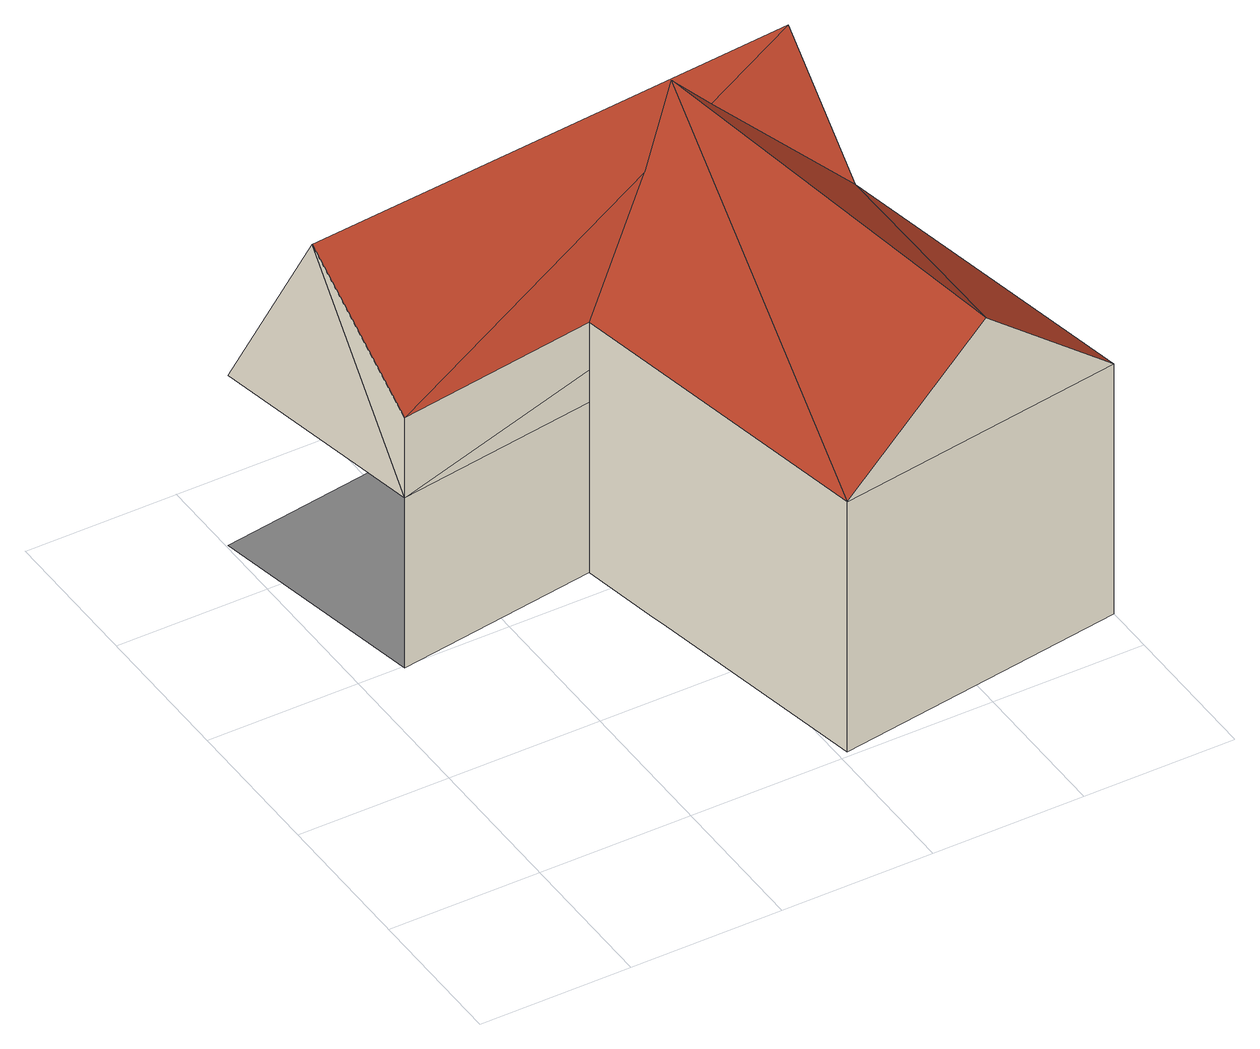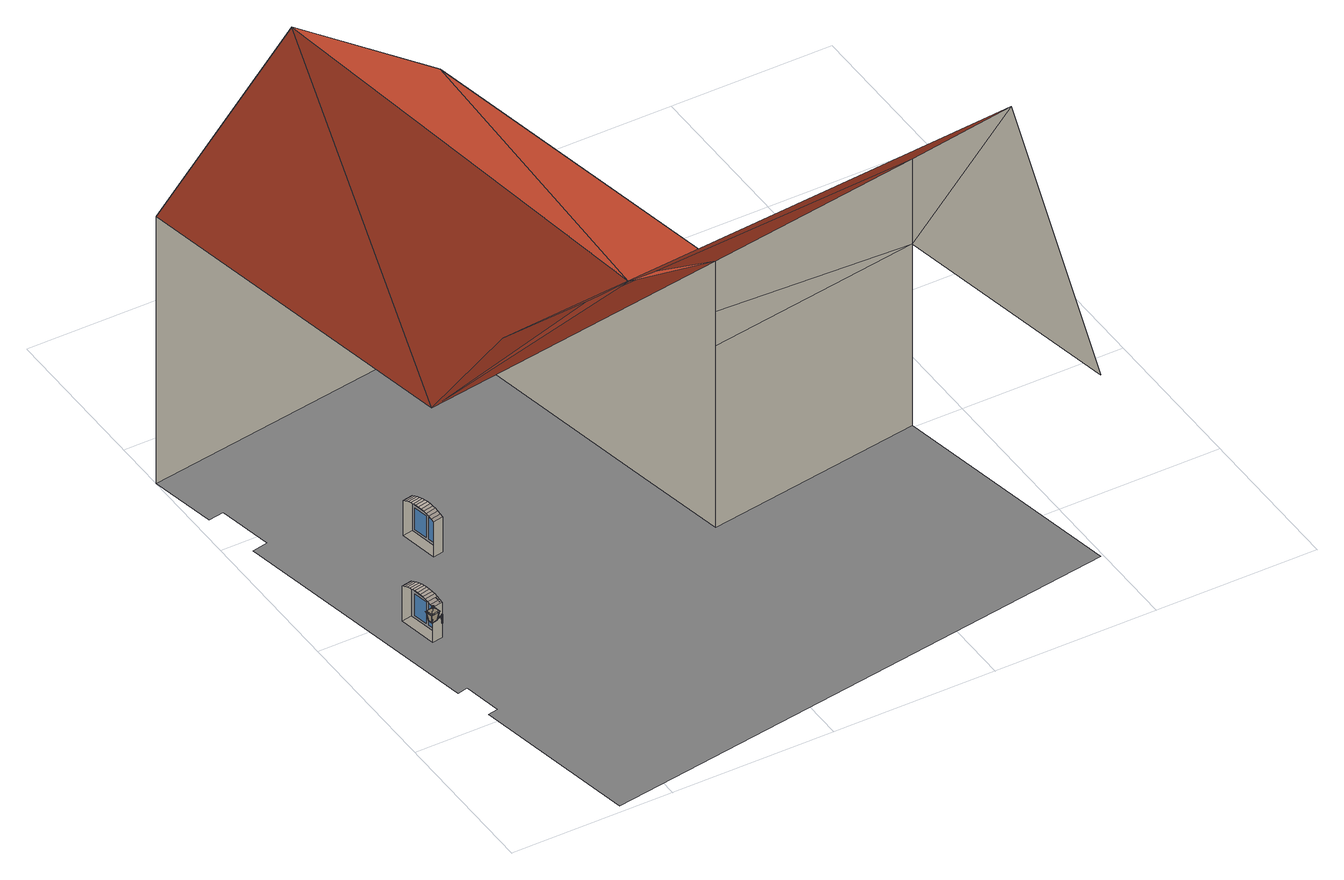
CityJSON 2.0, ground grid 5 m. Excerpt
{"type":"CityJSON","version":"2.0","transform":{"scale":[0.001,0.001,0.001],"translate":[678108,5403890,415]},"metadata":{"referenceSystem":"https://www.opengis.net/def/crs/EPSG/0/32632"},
"CityObjects":{
"building1":{"type":"Building","attributes":{"measuredHeight":13.19},"children":["building1-1"],"geometry":[{"type":"MultiSurface","lod":"3","boundaries":[[[0,1,2]],[[0,3,1]],[[4,5,6,1,7]],[[2,1,8,9]],[[10,0,2]],[[1,6,8]],[[9,8,6,5,11,12,13,14,15]],[[16,9,15]],[[15,17,16]],[[15,18,17]],[[19,20,21,22,23,24,25,26,27,28,14,13,12,11,5,4,29]],[[10,2,9,30]],[[15,14,28,18]],[[30,16,17]],[[17,18,30]],[[31,32,33,34]],[[35,36,37,38]],[[39,40,41,42,43,44,45,46,47]],[[48,49,50,51,52,53,54,55,56]],[[57,58,59,60,61,62,63,64,65]],[[66,67,68,69,70,71,72,73,74]],[[75,76,77,78]],[[79,80,81,82]],[[83,84,85,86]],[[87,88,89,90]],[[86,85,91,92]],[[90,89,93,94]],[[92,91,95,96]],[[94,93,97,98]],[[96,95,99,100]],[[98,97,101,102]],[[100,99,103,104]],[[102,101,105,106]],[[104,103,107,108]],[[109,110,84,83]],[[106,105,111,112]],[[113,114,88,87]],[[108,107,115,116]],[[112,111,117,118]],[[116,115,119,120]],[[118,117,121,122]],[[120,119,123,124]],[[122,121,125,126]],[[124,123,127,128]],[[126,125,129,130]],[[128,127,131,132]],[[130,129,133,134]],[[132,131,135,136]],[[134,133,137,138]],[[136,135,139,140]],[[138,137,141,142]],[[140,139,110,109]],[[142,141,114,113]]],"semantics":{"surfaces":[{"type":"WallSurface"},{"type":"RoofSurface","klumMaterialClass":"Ceramic","klumMaterialIndex":"D201","materialUncertainty":0.3},{"type":"GroundSurface"},{"type":"Window"},{"type":"OuterCeilingSurface"},{"type":"OuterFloorSurface"}],"values":[0,0,0,0,1,0,0,1,1,0,2,1,0,1,1,3,3,3,3,3,3,3,3,0,0,4,4,4,4,4,4,4,4,4,5,4,5,4,4,4,4,4,4,4,4,4,4,4,4,4,4,0,0]}}]},
"building1-1":{"type":"BuildingInstallation","attributes":{"@cityeditor:layer":"Unclassified.LoD3","paneMaterialClass":"Glass"},"parents":["building1"],"geometry":[{"type":"MultiSurface","lod":"3","boundaries":[[[143,144,145]],[[146,147,148,149]],[[150,151,152,153]],[[154,155,156,157]],[[158,159,160,161]],[[162,163,164]],[[165,166,167,168]],[[169,170,171,172]],[[173,174,175,176]],[[164,163,155]],[[177,178,179,180]],[[181,182,170,169]],[[178,183,179]],[[184,185,186,187]],[[188,189,190]],[[191,192,193,194]],[[195,196,197,198]],[[199,200,201,202]],[[203,188,204]],[[160,205,206,207]],[[208,209,210,211]],[[212,213,214,215]],[[216,217,218,219]],[[209,220,221,210]],[[222,223,224,225]],[[226,227,228,189]],[[229,230,231,232]],[[233,208,211,234]],[[231,235,236,237]],[[238,239,240,241]],[[242,243,244,245]],[[246,247,248,249]],[[250,251,252,247]],[[253,254,255,256]],[[206,257,258,259]],[[260,256,261,262]],[[192,263,264,193]],[[261,250,247,246]],[[265,266,147,146]],[[193,264,267,213]],[[268,269,270,243]],[[151,238,241,152]],[[213,267,214]],[[152,241,208,233]],[[163,271,269,268]],[[143,272,144]],[[205,273,257,206]],[[274,238,151]],[[156,268,243,242]],[[228,275,189]],[[145,144,276]],[[237,236,277,278]],[[279,219,274,280]],[[281,282,283]],[[256,255,250,261]],[[284,285,286,287]],[[288,181,169,289]],[[290,233,291]],[[283,282,292,293]],[[294,295,220,209]],[[259,258,217,216]],[[225,224,296,297]],[[249,248,298,299]],[[223,300,301,224]],[[302,303,304,305]],[[299,298,306,285]],[[307,308,309,310]],[[311,237,278,312]],[[159,310,205,160]],[[291,233,234,313]],[[314,315,316,317]],[[318,297,307,319]],[[149,148,166,165]],[[320,321,322,323]],[[324,325,326,327]],[[328,329,330,239]],[[331,332,333,334]],[[335,336,337,338]],[[217,339,340,218]],[[341,342,343,344,345,346]],[[347,348,349,350]],[[351,352,353,354]],[[355,356,357,358,359,360]],[[361,362,363]],[[364,365,352,351]],[[366,347,350,367]],[[362,368,369,370]],[[252,371,372,373]],[[374,375,376,271]],[[377,378,379,380]],[[381,382,383,384]],[[385,386,387,388]],[[389,390,391,392]],[[393,394,215,395,396,397]],[[398,399,335,400]],[[401,402,403,404]],[[405,214,267,406,254,253]],[[407,408,409,410]],[[411,292,412,413,414,415]],[[416,417,418,419]],[[263,420,421,264]],[[298,422,423,306]],[[413,412,424,425,426,414]],[[224,301,407,296]],[[395,215,214,405,253,396]],[[271,376,427,269]],[[269,427,428,270]],[[378,429,430,379]],[[431,389,392,432]],[[433,434,435,436]],[[339,437,438,340]],[[439,440,441,227]],[[301,442,408,407]],[[443,444,445,348]],[[243,270,446,244]],[[447,448,449,450]],[[384,383,451,452]],[[421,453,264]],[[185,454,186]],[[440,455,441]],[[399,456,336,335]],[[408,457,458,409]],[[272,459,440]],[[460,461,375,374]],[[462,394,393,397,463,464]],[[465,466,356,355,360,467]],[[468,369,469,470]],[[296,407,410,308]],[[425,424,466,465,467,426]],[[227,441,228]],[[434,471,472,435]],[[254,473,474,255]],[[273,475,476,257]],[[221,477,478,420]],[[479,480,481,437]],[[328,239,238]],[[473,346,482,474]],[[218,340,328,238]],[[248,373,422,298]],[[306,423,434,433]],[[410,409,483,484]],[[485,486,487,488]],[[258,489,339,217]],[[322,490,491,492]],[[493,494,424,412]],[[236,450,495,277]],[[484,483,496,475]],[[244,446,300,223]],[[162,374,271,163]],[[308,410,484,309]],[[436,435,447,235]],[[496,497,498,499]],[[171,488,500,501]],[[270,428,502,446]],[[170,485,488,171]],[[503,504,505,506]],[[499,498,480,479]],[[507,508,509,315]],[[510,511,512,513]],[[475,496,499,476]],[[220,514,477,221]],[[515,516,517,518]],[[241,294,209,208]],[[235,447,450,236]],[[295,519,514,220]],[[435,472,448,447]],[[446,502,520,300]],[[329,521,330]],[[414,426,522,523]],[[474,482,524,251]],[[423,525,471,434]],[[489,479,437,339]],[[272,440,439]],[[228,441,460,275]],[[330,521,526,527]],[[373,372,528,422]],[[527,526,519,295]],[[529,530,531,532]],[[533,534,535,536]],[[523,522,537,321]],[[409,458,538,483]],[[421,539,453]],[[492,491,540,541]],[[442,542,457,408]],[[300,520,442,301]],[[530,543,544,531]],[[545,546,547,548]],[[549,550,466,494]],[[264,453,551,267]],[[541,540,552,553]],[[513,512,549,554]],[[517,555,546,545]],[[556,557,558,182]],[[315,509,559,316]],[[560,561,304]],[[483,538,497,496]],[[196,562,197]],[[540,563,564,552]],[[491,565,563,540]],[[554,549,494,493]],[[532,531,508,507]],[[566,567,568,569]],[[438,570,521,329]],[[571,572,516,515]],[[573,545,548,574]],[[422,528,525,423]],[[453,539,342,551]],[[197,562,454,185]],[[305,304,511,510]],[[575,576,577,578]],[[579,580,581,582]],[[583,584,585,586]],[[441,461,460]],[[450,449,587,495]],[[516,588,555,517]],[[321,537,490,322]],[[588,589,590,555]],[[553,552,530,529]],[[426,467,591,522]],[[592,593,196]],[[455,461,441]],[[490,594,565,491]],[[595,596,597]],[[454,598,186]],[[564,569,599,543]],[[600,601,602,603]],[[183,536,604,605]],[[606,607,608]],[[547,609,610,611]],[[467,360,612,591]],[[558,578,486,485]],[[613,611,575,557]],[[614,615,616]],[[494,466,424]],[[617,618,619]],[[582,581,620,572]],[[621,613,557,556]],[[303,622,560,304]],[[501,500,533,623]],[[251,524,371,252]],[[552,564,543,530]],[[608,607,624,625]],[[572,620,588,516]],[[488,487,626,500]],[[536,600,603,604]],[[569,568,627,599]],[[535,600,536]],[[628,629,580,579]],[[560,630,561]],[[626,631,632,534]],[[550,608,625,466]],[[633,634,635,636]],[[304,561,637,511]],[[512,638,550,549]],[[578,577,639,486]],[[574,548,613,621]],[[522,591,640,537]],[[597,641,614,616]],[[599,627,584,583]],[[596,641,597]],[[500,626,534,533]],[[454,628,579,598]],[[642,643,567,566]],[[562,644,628,454]],[[645,646,647,648]],[[557,575,578,558]],[[543,599,583,544]],[[622,602,630,560]],[[649,650,634,633]],[[651,652,653]],[[639,654,655,656]],[[555,590,657,546]],[[658,659,660,661]],[[486,639,656,487]],[[182,558,485,170]],[[619,618,592,196]],[[605,604,303,302]],[[598,579,582,662]],[[518,517,545,573]],[[663,664,665,666]],[[667,668,669,670]],[[360,359,671,612]],[[487,656,631,626]],[[655,672,650,649]],[[591,612,663,640]],[[644,616,629,628]],[[662,582,572,571]],[[196,593,644,562]],[[604,603,622,303]],[[508,673,667,509]],[[618,597,616,592]],[[657,674,675,609]],[[420,478,539,421]],[[676,677,678,679]],[[511,637,638,512]],[[603,602,622]],[[537,640,594,490]],[[561,630,680,637]],[[681,682,677,676]],[[548,547,611,613]],[[531,544,673,508]],[[611,610,576,575]],[[661,660,646,645]],[[568,683,684,627]],[[437,481,570,438]],[[534,632,601,535]],[[685,686,687,688]],[[689,690,607,606]],[[691,692,693,694]],[[457,695,696,458]],[[697,698,699]],[[700,701,702,703]],[[477,704,705,478]],[[706,707,708]],[[480,709,710,481]],[[711,712,713,714]],[[692,715,716,693]],[[717,284,287,718]],[[719,720,721,722]],[[458,696,723,538]],[[724,725,177,726]],[[716,727,728,729]],[[730,731,706,708]],[[732,733,734,735]],[[736,737,738,739]],[[740,741,725,724]],[[323,322,492,742]],[[743,744,745,704]],[[180,179,746,747]],[[175,225,297,318]],[[699,748,195,749]],[[750,751,752,753]],[[709,754,740,710]],[[738,755,181,288]],[[756,168,757,758]],[[757,759,760,737]],[[481,710,761,570]],[[710,740,724,761]],[[514,743,704,477]],[[722,721,762,763]],[[764,756,758,695]],[[345,765,766,767]],[[693,716,729,768]],[[767,766,769,770]],[[771,732,521]],[[708,772,773]],[[753,752,774,775]],[[519,735,743,514]],[[733,180,747,734]],[[761,724,726,771]],[[763,762,776,777]],[[773,772,720,719]],[[538,723,711,497]],[[694,693,768,778]],[[779,750,753,780]],[[781,775,782,783]],[[784,730,708,773]],[[735,734,744,743]],[[785,265,146,786]],[[723,739,712,711]],[[780,753,775,781]],[[747,787,734]],[[714,713,754,709]],[[776,788,756,764]],[[758,757,737,736]],[[698,748,699]],[[705,789,790,791]],[[497,711,714,498]],[[695,758,736,696]],[[770,769,750,779]],[[726,177,180,733]],[[772,792,785,720]],[[542,764,695,457]],[[704,745,789,705]],[[721,786,793,762]],[[786,146,149,793]],[[713,289,794,754]],[[788,165,168,756]],[[790,795,791]],[[796,797,343]],[[526,735,519]],[[696,736,739,723]],[[166,518,573,167]],[[771,726,733,732]],[[778,768,701,700]],[[459,798,697]],[[799,415,800,801]],[[293,802,797]],[[720,785,786,721]],[[777,776,764,542]],[[570,761,771,521]],[[793,149,165,788]],[[803,699,804,455]],[[754,794,741,740]],[[782,805,715,692]],[[801,800,320,806]],[[769,806,751,750]],[[766,801,806,769]],[[752,742,807,774]],[[795,283,293,797]],[[493,412,292]],[[697,699,803]],[[498,714,709,480]],[[745,808,809,789]],[[798,698,697]],[[455,804,730,784]],[[768,729,810,701]],[[744,811,808,745]],[[762,793,788,776]],[[789,809,283,790]],[[810,314,317,812]],[[790,283,795]],[[783,782,692,691]],[[521,732,735,526]],[[749,198,731]],[[715,813,727,716]],[[751,323,742,752]],[[168,167,759,757]],[[814,216,219,279]],[[708,707,792,772]],[[293,292,802]],[[805,815,813,715]],[[725,816,178,177]],[[811,817,818,808]],[[203,226,189,188]],[[806,320,323,751]],[[737,760,755,738]],[[774,807,815,805]],[[819,501,623,816]],[[734,787,811,744]],[[731,198,184,706]],[[749,731,730]],[[791,795,797,796]],[[195,198,749]],[[794,172,819,741]],[[815,553,529,813]],[[701,810,812,702]],[[809,820,281,283]],[[760,621,556,755]],[[707,187,792]],[[821,822,823,824,825]],[[826,825,827,828],[829,830,831,832]],[[826,828,833,834]],[[455,784,461]],[[448,778,700,449]],[[525,783,691,471]],[[524,770,779,371]],[[459,697,803,440]],[[375,773,376]],[[440,803,455]],[[835,836,837,838]],[[371,779,780,372]],[[449,700,703,587]],[[528,781,783,525]],[[372,780,781,528]],[[830,839,840,831]],[[841,842,390,389]],[[843,844,845,846]],[[847,848,844,843]],[[849,850,851,852]],[[539,791,796,342]],[[471,691,694,472]],[[853,854,855,856]],[[482,767,770,524]],[[857,858,859,860]],[[461,784,773,375]],[[861,862,863,864]],[[851,850,863,862]],[[865,866,867,868]],[[478,705,791,539]],[[869,404,378,377]],[[832,870,871,829]],[[870,840,839,871]],[[872,873,874,875]],[[844,848,876,845]],[[864,863,850,849]],[[877,324,327,878]],[[879,876,848,847]],[[846,845,876,879]],[[880,881,882,883]],[[346,345,767,482]],[[472,694,778,448]],[[883,882,873,872]],[[884,885,886,887]],[[852,851,862,861]],[[400,335,338,888]],[[887,886,386,385]],[[889,890,891,866]],[[873,882,881,874]],[[892,470,381,893]],[[894,895,896,890]],[[416,419,897]],[[898,894,890,889]],[[829,871,839,830]],[[899,334,900,901]],[[796,343,342]],[[350,349,331,902]],[[859,452,903]],[[904,364,905,906]],[[831,840,870,832]],[[875,874,881,880]],[[858,384,452,859]],[[907,354,324,877]],[[903,452,416,897]],[[908,909,910,911]],[[912,913,914,915]],[[916,917,918,919]],[[920,802,292,411,415,799]],[[921,922,909]],[[923,367,913,912]],[[924,925,362,361]],[[363,362,370,922]],[[926,398,400,927]],[[901,900,928,929]],[[930,931,462,464,463,932]],[[370,468,922]],[[933,904,934]],[[935,443,348,347]],[[936,418,937,938,939,456]],[[432,392,401,940]],[[941,506,925,924]],[[942,943,431,686]],[[888,338,841,943]],[[944,907,877,945]],[[506,505,946,925]],[[922,468,470,892]],[[900,947,948,928]],[[949,906,950,951]],[[878,327,895,894]],[[940,401,404,869]],[[952,953,897,954,398,926]],[[933,364,904]],[[867,935,347,366]],[[386,924,361,387]],[[344,343,797,955,765,345]],[[348,445,956,349]],[[859,903,860]],[[370,369,468]],[[957,958,921,908]],[[327,959,960,895]],[[890,896,961,891]],[[961,962,444,443]],[[367,350,902,913]],[[358,357,963,964,965,359]],[[349,956,332,331]],[[966,967,968,969]],[[938,937,931,930,932,939]],[[970,869,377,682]],[[452,451,417,416]],[[326,959,327]],[[353,971,354]],[[902,331,334,899]],[[972,365,364]],[[351,354,905]],[[354,971,325,324]],[[934,904,906,949]],[[925,946,368,362]],[[334,333,947,900]],[[364,351,905]],[[973,551,342,341,346,473]],[[380,379,967,966]],[[404,403,429,378]],[[470,469,382,381]],[[896,974,962,961]],[[905,354,907]],[[392,391,402,401]],[[955,797,802,920,799,765]],[[928,948,504,503]],[[891,961,443,935]],[[943,841,389,431]],[[406,267,551,973,473,254]],[[670,669,975,976,977,978,969,968,979,980,981,982,983,312,278,277,495,587,703,702,812,317,316,559]],[[895,960,974,896]],[[338,337,842,841]],[[602,984,985,630]],[[652,986,659,658]],[[690,987,988,607]],[[627,684,989,584]],[[601,636,984,602]],[[990,991,615]],[[625,624,357,356]],[[581,992,993,620]],[[594,666,642,565]],[[623,533,536,183]],[[625,356,466]],[[629,651,653,580]],[[994,970,682,681]],[[546,657,609,547]],[[995,996,997,998]],[[509,667,670,559]],[[632,633,636,601]],[[999,676,679,1000]],[[563,566,569,564]],[[1001,933,934,1002]],[[993,661,645,589]],[[595,597,617]],[[614,1003,990,615]],[[576,995,998,577]],[[635,1004,636]],[[640,663,666,594]],[[580,653,992,581]],[[620,993,589,588]],[[653,652,658,992]],[[593,616,644]],[[668,1005,975,669]],[[612,671,664,663]],[[586,585,1005,668]],[[544,583,586,673]],[[565,642,566,563]],[[637,680,689,638]],[[630,985,1006,680]],[[985,1007,1008,1006]],[[675,1009,1010,1011]],[[1012,652,651]],[[643,1013,1014,567]],[[609,675,1011,610]],[[631,649,633,632]],[[641,1003,614]],[[684,994,681,989]],[[616,615,651,629]],[[666,665,643,642]],[[590,648,674,657]],[[984,1015,1007,985]],[[1016,889,866,865]],[[641,1002,1017,1003]],[[589,645,648,590]],[[1018,919,884,672]],[[610,1011,995,576]],[[388,387,958,957]],[[659,1019,1016,660]],[[686,431,432,687]],[[688,687,1020,1021]],[[585,999,1000,1005]],[[1017,949,951,1022]],[[1011,1010,996,995]],[[1023,1024,988]],[[584,989,999,585]],[[914,899,901,917]],[[1025,1026,857,1027]],[[636,1004,1028,984]],[[680,1006,690,689]],[[1006,1008,987,690]],[[989,681,676,999]],[[648,647,1029,674]],[[617,597,618]],[[965,1030,1031,1032]],[[1028,1015,984]],[[606,608,550]],[[660,1016,865,646]],[[998,997,1018,654]],[[535,601,600]],[[671,1032,1033,664]],[[624,963,357]],[[1000,679,977,976]],[[673,586,668,667]],[[638,689,606,550]],[[592,616,593]],[[359,965,1032,671]],[[1034,942,686,685]],[[1012,1035,1036,652]],[[992,658,661,993]],[[654,1018,672,655]],[[664,1033,1037,665]],[[615,991,1012,651]],[[656,655,649,631]],[[650,887,385,634]],[[1007,911,1025,1008]],[[679,678,978,977]],[[987,1027,1023,988]],[[1035,1038,1036]],[[988,1024,1039,963]],[[1030,926,927,1031]],[[1037,1034,685,1013]],[[1031,927,1040,1041]],[[1042,419,418,936,456,399]],[[1043,1039,953,952,926,1030]],[[672,884,887,650]],[[665,1037,1013,643]],[[1036,986,652]],[[1036,1038,1044,986]],[[918,929,1045,885]],[[678,966,969,978]],[[577,998,654,639]],[[1013,685,688,1014]],[[919,918,885,884]],[[929,928,503,1045]],[[1002,934,949,1017]],[[1005,1000,976,975]],[[1046,950,1038,1035]],[[596,1001,1002,641]],[[1032,1031,1041,1033]],[[945,1047,1038]],[[1010,912,915,996]],[[674,1029,1009,675]],[[687,432,940,1020]],[[1021,1020,970,994]],[[647,868,1048,1029]],[[1047,878,894,898]],[[927,400,888,1040]],[[986,1044,1019,659]],[[1045,503,506,941]],[[886,941,924,386]],[[1022,951,950,1046]],[[1015,908,911,1007]],[[1024,860,953,1039]],[[915,914,917,916]],[[683,1021,994,684]],[[860,903,897,953]],[[950,905,907,944]],[[607,988,963,624]],[[913,902,899,914]],[[990,1022,1046,991]],[[868,867,366,1048]],[[1029,1048,923,1009]],[[964,963,1039,1043,1030,965]],[[379,430,1049,967]],[[1028,908,1015]],[[1033,1041,1034,1037]],[[1014,688,1021,683]],[[1026,893,858,857]],[[646,865,868,647]],[[634,385,388,635]],[[635,388,957,1004]],[[1004,957,908,1028]],[[1041,1040,942,1034]],[[677,380,966,678]],[[1027,857,860,1023]],[[1009,923,912,1010]],[[996,915,916,997]],[[866,891,935,867]],[[885,1045,941,886]],[[933,972,364]],[[1044,1047,898,1019]],[[567,1014,683,568]],[[997,916,919,1018]],[[1008,1025,1027,987]],[[991,1046,1035,1012]],[[917,901,929,918]],[[1019,898,889,1016]],[[954,897,419,1042,399,398]],[[932,463,836,835]],[[1050,1051,1052,1053]],[[1053,1052,1054,1055]],[[1056,1057,1058,1059]],[[906,905,950]],[[1020,940,869,970]],[[967,1049,979,968]],[[1060,1061,1062,1063]],[[1064,1065,854,853]],[[1066,1067,1057,1056]],[[1068,1069,1070]],[[1071,1072,1073,1074]],[[502,763,777,520]],[[1075,1076,1067,1077]],[[1078,1079,1065,1064]],[[1063,1062,1080,1081]],[[909,922,892,910]],[[1079,158,161,1065]],[[387,361,363,958]],[[682,377,380,677]],[[1074,1073,1082]],[[1083,1084,982,981]],[[1085,1086,1079,1078]],[[893,381,384,858]],[[1065,161,1087,854]],[[427,719,722,428]],[[945,877,878,1047]],[[958,363,922,921]],[[1088,1089,1084,1083]],[[1023,860,1024]],[[1003,1017,1022,990]],[[921,909,908]],[[951,950,944,950]],[[1090,1091,1092,1093]],[[911,910,1026,1025]],[[910,892,893,1026]],[[1094,972,933]],[[1040,888,943,942]],[[1048,366,367,923]],[[1038,1047,1044]],[[950,944,945,1038]],[[1086,1095,158,1079]],[[1096,1097,1051,1050]],[[1055,1054,1072,1071]],[[428,722,763,502]],[[1098,1099,1091,1090]],[[1100,1069,1076,1075]],[[1093,1092,1101,1102]],[[855,1103,1099,1098]],[[1081,1080,1104,1105]],[[1106,1107,1108,1109]],[[402,1110,1111,403]],[[1112,1113,1114,1115]],[[1116,1117,1118,1119,822,821]],[[463,397,1120,836]],[[1099,814,279,1091]],[[1092,280,150,1101]],[[1121,1113,1112,1122]],[[821,825,826,834],[875,880,883,872]],[[1121,1122,1123,1124]],[[1091,279,280,1092]],[[1122,1119,1118,1123]],[[1125,276,204,1068]],[[1126,1127,1128,1089]],[[1122,1112,823,822,1119]],[[1129,1130,1095,1086]],[[827,1116,833,828],[861,864,849,852]],[[204,1131,1069]],[[1114,1124,1123,1115]],[[821,834,833,1116],[846,879,847,843]],[[837,1132,199,1133]],[[1089,1128,1134,1084]],[[698,798,459,272,143,1094,933,1001,596,595,617]],[[1068,204,1069]],[[1114,1113,1121,1124]],[[1062,1135,717,1080]],[[1136,1137,173,1138]],[[1101,150,153,1097]],[[1067,1139,1140,1057]],[[1054,313,1141,1072]],[[1097,153,1051]],[[430,1142,1143,1049]],[[1133,199,202,1061]],[[369,1144,1145,469]],[[352,1068,1070,353]],[[1052,291,313,1054]],[[1073,1146,394,462]],[[1057,1140,1147,1058]],[[1069,1131,1148,1076]],[[1061,202,1135,1062]],[[145,276,1125]],[[1087,207,1149,1103]],[[290,291,1052]],[[417,937,418]],[[1150,1139,1067]],[[1103,1149,814,1099]],[[1049,1143,980,979]],[[1151,176,1130,1129]],[[1138,173,176,1151]],[[1058,1147,1137,1136]],[[1152,1098,1090,1153]],[[403,1111,1154,429]],[[960,1056,1059,974]],[[1076,1148,1150,1067]],[[1144,1050,1053,1145]],[[946,1153,1155,368]],[[368,1156,1157,369]],[[1158,1055,1071,1159]],[[1160,835,838,1161]],[[842,1162,1163,390]],[[1072,1141,1146,1073]],[[333,1078,1064,947]],[[939,932,835,1160]],[[429,1154,1142,430]],[[1164,1082,931,937]],[[456,939,1160,336]],[[1142,1088,1083,1143]],[[959,1066,1056,960]],[[1080,717,718,1104]],[[948,853,856,504]],[[365,1125,1068,352]],[[1165,1063,1081,1110]],[[962,1166,1167,444]],[[326,1077,1066,959]],[[956,1168,1085,332]],[[1153,1090,1093,1155]],[[1157,1096,1050,1144]],[[332,1085,1078,333]],[[974,1059,1166,962]],[[336,1160,1161,337]],[[1104,718,1127,1126]],[[383,1159,1164,451]],[[1070,1069,1100]],[[1159,1071,1074,1164]],[[1156,1102,1096,1157]],[[856,855,1098,1152]],[[972,145,1125,365]],[[1145,1053,1055,1158]],[[505,1152,1153,946]],[[391,1165,1110,402]],[[444,1167,1169,445]],[[325,1075,1077,326]],[[1157,1144,369]],[[1154,1170,1088,1142]],[[390,1163,1165,391]],[[382,1158,1159,383]],[[1077,1067,1066]],[[1082,1073,462,931]],[[1162,1171,1060,1163]],[[1110,1081,1105,1111]],[[971,1100,1075,325]],[[1169,1151,1129,1168]],[[376,773,719,427]],[[838,837,1133,1171]],[[353,1070,1100,971]],[[1102,1101,1097,1096]],[[451,1164,937,417]],[[1168,1129,1086,1085]],[[854,1087,1103,855]],[[1170,1126,1089,1088]],[[1111,1105,1170,1154]],[[1171,1133,1061,1060]],[[1155,1093,1102,1156]],[[1094,143,145,972]],[[504,856,1152,505]],[[1167,1138,1151,1169]],[[520,777,542,442]],[[1163,1060,1063,1165]],[[1074,1082,1164]],[[1161,838,1171,1162]],[[1155,1156,368]],[[469,1145,1158,382]],[[445,1169,1168,956]],[[1143,1083,981,980]],[[1105,1104,1126,1170]],[[947,1064,853,948]],[[1166,1136,1138,1167]],[[1059,1058,1136,1166]],[[337,1161,1162,842]],[[1172,1173,1174,1175]],[[1115,1123,1118,1117,1176]],[[1175,1174,1177,1178]],[[1179,1180,1181,1182]],[[1183,1179,1182,1184]],[[825,824,1185,827]],[[1186,1172,1173,1187]],[[1181,1180,1188,1189]],[[827,1185,1176,1117,1116]],[[1178,1177,1187,1186]],[[1176,1185,824,823,1112,1115]],[[1183,1179,1180,1188]],[[1186,1178,1175,1172]],[[1189,1188,1183,1184]],[[1182,1181,1189,1184]],[[1177,1174,1173,1187]],[[310,309,273,205]],[[396,253,256,260]],[[1132,262,200,199]],[[176,175,318,1130]],[[204,188,190,1131]],[[194,193,213,212]],[[1190,164,1191]],[[186,598,662,266]],[[155,163,268,156]],[[286,433,436,230]],[[1148,1190,1191,1150]],[[153,152,233,290]],[[1191,164,155,154]],[[1192,299,285,284]],[[210,221,420,263]],[[207,206,259,1149]],[[1139,154,157,1140]],[[190,189,164,1190]],[[297,296,308,307]],[[144,1193,276]],[[232,231,237,311]],[[189,275,162,164]],[[1193,439,227,226]],[[1146,194,212,394]],[[1149,259,216,814]],[[476,499,479,489]],[[1147,1194,1195,1137]],[[201,249,299,1192]],[[262,261,246,200]],[[144,272,439,1193]],[[219,218,238,274]],[[1141,191,194,1146]],[[285,306,433,286]],[[245,244,223,222]],[[240,527,295,294]],[[230,436,235,231]],[[200,246,249,201]],[[340,438,329,328]],[[247,252,373,248]],[[211,210,263,192]],[[240,294,241]],[[239,330,527,240]],[[309,484,475,273]],[[212,215,394]],[[275,460,374,162]],[[1131,190,1190,1148]],[[148,515,518,166]],[[174,222,225,175]],[[1194,242,245,1195]],[[1095,319,159,158]],[[157,156,242,1194]],[[234,211,192,191]],[[718,287,229,1127]],[[765,799,801,766]],[[289,169,172,794]],[[257,476,489,258]],[[792,187,265,785]],[[698,617,619,748]],[[706,184,187,707]],[[1130,318,319,1095]],[[747,746,787]],[[712,288,289,713]],[[397,396,260,1120]],[[755,556,182,181]],[[699,749,804]],[[807,541,553,815]],[[198,197,185,184]],[[1137,1195,174,173]],[[202,201,1192,1135]],[[817,305,510,818]],[[1140,157,1194,1147]],[[167,573,574,759]],[[804,749,730]],[[739,738,288,712]],[[775,774,805,782]],[[281,554,282]],[[276,1193,226,203]],[[787,746,817,811]],[[729,728,314,810]],[[1128,232,311,1134]],[[187,186,266,265]],[[1120,260,262,1132]],[[759,574,621,760]],[[746,302,305,817]],[[147,571,515,148]],[[255,474,251,250]],[[280,274,151,150]],[[816,623,183,178]],[[172,171,501,819]],[[836,1120,1132,837]],[[287,286,230,229]],[[728,507,315,314]],[[813,529,532,727]],[[742,492,541,807]],[[605,302,746]],[[266,662,571,147]],[[727,532,507,728]],[[313,234,191,1141]],[[415,414,523,800]],[[820,513,554,281]],[[276,203,204]],[[161,160,207,1087]],[[748,619,196,195]],[[800,523,321,320]],[[1135,1192,284,717]],[[1195,245,222,174]],[[1134,311,312,983]],[[741,819,816,725]],[[319,307,310,159]],[[1051,153,290,1052]],[[282,554,493,292]],[[818,510,513,820]],[[1084,1134,983,982]],[[179,183,605,746]],[[808,818,820,809]],[[1150,1191,154,1139]],[[1127,229,232,1128]],[[1196,1197,1198,1199,1200]],[[1201,1202,1203,1204,1205,1206,1207]],[[1199,1198,1207,1206]],[[1208,1209,1210,1211,1212]],[[1213,1214,1215,1178,1186,1183,1179]],[[1216,1217,1209,1208]],[[1218,1219,1220,1221]],[[1222,1223,1224,1225]],[[1226,1227,1228]],[[1226,1229,1227]],[[1230,1231,1232,1233]],[[1234,1235,1236,1237,1238,1239,1240]],[[1241,1242,1243,1244]],[[1244,1243,1245,1246]],[[1247,1248,1249,1250,1251]],[[1249,1248,1226,1228]],[[1252,1247,1251,1253]],[[1227,1229,1219,1218]],[[1233,1232,1235,1234,1240]],[[1246,1245,1223,1222]],[[1172,1254,1180,1188]],[[1205,1204,1172,1175,1255]],[[1256,1257,1258,1259]],[[1221,1220,1242,1241]],[[1202,1252,1253,1203]],[[1237,1236,1257,1256]],[[1225,1224,1231,1230]],[[1204,1254,1172]],[[1215,1214,1259,1258,1260,1261,1262]],[[1262,1261,1217,1216,1263]],[[1211,1210,1264,1265]],[[1265,1264,1197,1196]],[[1266,1267,1268,1269,1270,1271,1272,1273,1274,1213,1179,1180,1254]],[[1229,1226,1248,1247,1252,1202,1201,1207,1198,1197,1264,1210,1209,1217,1261,1260,1258,1257,1236,1235,1232,1231,1224,1223,1245,1243,1242,1220,1219],[1275,1276,1277,1278,1279,1280,1281,1282,1283,1284,1285,1286,1287,1288,1289,1290,1291,1292,1293,1294,1295,1296,1297,1298]],[[1299,1256,1259,1214]],[[1299,1203,1253]],[[1253,1251,1250,1299]],[[1300,1301,1302,1299]],[[1303,1300,1299]],[[1299,1250,1249,1228]],[[1299,1228,1227,1218,1221]],[[1221,1241,1299]],[[1244,1246,1222,1225,1299]],[[1299,1241,1244]],[[1299,1225,1230]],[[1230,1233,1299]],[[1237,1256,1299]],[[1238,1237,1299]],[[1239,1238,1299]],[[1299,1302,1304]],[[1204,1203,1299]],[[1299,1304,1204]],[[1299,1233,1240]],[[1240,1239,1299]],[[1271,1270,1299]],[[1272,1271,1299]],[[1273,1272,1299]],[[1274,1273,1299]],[[1214,1213,1274,1299]],[[1305,1303,1299]],[[1306,1305,1299]],[[1307,1308,1306,1299]],[[1299,1270,1269]],[[1299,1269,1268]],[[1299,1268,1267]],[[1267,1266,1299]]]}]}
},
"vertices":[
[702,13696,13765],[1497,9917,6805],[1497,9917,9715],[77,17264,6805],[1497,9917,615],[8213,10932,615],[8213,10932,6805],[1497,9917,3525],[8213,10932,7991],[8213,10932,9715],[17372,15194,13801],[8701,8405,615],[8837,7705,615],[10076,1289,615],[10291,179,615],[10291,179,9715],[13255,14822,13782],[15352,944,13782],[19990,1644,9715],[16492,19745,615],[17481,14628,615],[17157,14565,615],[17389,13365,615],[17713,13428,615],[19256,5440,615],[18766,5346,615],[19099,3620,615],[19590,3714,615],[19990,1644,615],[77,17264,615],[17912,12398,9715],[17697,11772,4789],[17697,11772,5514],[17785,11317,5514],[17785,11317,4789],[17697,11772,1855],[17697,11772,2580],[17785,11317,2580],[17785,11317,1855],[17697,11772,5612],[17697,11772,5931],[17706,11725,5929],[17724,11632,5917],[17742,11539,5898],[17760,11446,5870],[17778,11354,5835],[17785,11317,5817],[17785,11317,5612],[17697,11772,2678],[17697,11772,2997],[17706,11725,2995],[17724,11632,2983],[17742,11539,2963],[17760,11446,2936],[17778,11354,2901],[17785,11317,2883],[17785,11317,2678],[17680,11861,5931],[17680,11861,5612],[17591,12321,5612],[17591,12321,5817],[17598,12283,5835],[17616,12191,5870],[17634,12099,5898],[17652,12006,5917],[17670,11912,5929],[17680,11861,2997],[17680,11861,2678],[17591,12321,2678],[17591,12321,2883],[17598,12283,2901],[17616,12191,2936],[17634,12099,2963],[17652,12006,2983],[17670,11912,2995],[17680,11861,5514],[17680,11861,4789],[17591,12321,4789],[17591,12321,5514],[17680,11861,2580],[17680,11861,1855],[17591,12321,1855],[17591,12321,2580],[18134,11250,1755],[17810,11188,1755],[17810,11188,2947],[18134,11250,2947],[18128,11281,4689],[17804,11219,4689],[17804,11219,5881],[18128,11281,5881],[17791,11285,2993],[18115,11348,2993],[17785,11316,5927],[18109,11379,5927],[17772,11384,3031],[18096,11447,3031],[17766,11415,5965],[18090,11478,5965],[17753,11484,3060],[18077,11547,3060],[17747,11515,5995],[18071,11578,5995],[17733,11585,3082],[18057,11648,3082],[17727,11616,6016],[18051,11678,6016],[17714,11686,3094],[18038,11749,3094],[17902,12451,1755],[17578,12388,1755],[17708,11717,6029],[18032,11780,6029],[17896,12481,4689],[17572,12419,4689],[17694,11788,3099],[18018,11850,3099],[17688,11819,6033],[18012,11881,6033],[17674,11889,3094],[17998,11952,3094],[17668,11920,6029],[17992,11983,6029],[17655,11991,3082],[17979,12053,3082],[17649,12022,6016],[17973,12084,6016],[17635,12091,3060],[17959,12154,3060],[17629,12122,5995],[17953,12185,5995],[17616,12191,3031],[17940,12254,3031],[17610,12222,5965],[17934,12285,5965],[17597,12290,2993],[17921,12353,2993],[17591,12321,5927],[17915,12384,5927],[17578,12388,2947],[17902,12451,2947],[17572,12419,5881],[17896,12481,5881],
[18168,12887,3419],[18168,12888,3419],[18167,12887,3419],[18186,12890,3409],[18186,12886,3409],[18189,12886,3409],[18188,12890,3409],[18153,12902,3385],[18159,12906,3385],[18159,12905,3384],[18153,12902,3384],[18165,12891,3417],[18166,12892,3417],[18166,12892,3416],[18164,12891,3416],[18144,12900,3402],[18149,12905,3402],[18149,12906,3399],[18143,12900,3399],[18168,12891,3417],[18168,12892,3417],[18167,12891,3417],[18191,12891,3409],[18192,12886,3409],[18194,12886,3408],[18194,12891,3408],[18202,12886,3396],[18200,12879,3396],[18199,12879,3393],[18201,12886,3393],[18151,12896,3409],[18155,12900,3409],[18153,12902,3408],[18149,12897,3408],[18196,12892,3385],[18196,12886,3385],[18195,12886,3385],[18195,12892,3385],[18202,12886,3399],[18200,12879,3399],[18194,12880,3385],[18175,12888,3417],[18175,12886,3417],[18176,12886,3417],[18176,12888,3417],[18166,12889,3418],[18167,12890,3418],[18166,12890,3418],[18159,12905,3381],[18165,12907,3381],[18165,12907,3380],[18159,12905,3380],[18173,12887,3418],[18173,12886,3418],[18174,12886,3418],[18174,12887,3418],[18146,12908,3366],[18155,12913,3366],[18154,12913,3362],[18146,12909,3362],[18167,12889,3418],[18166,12888,3418],[18156,12910,3399],[18156,12910,3396],[18149,12906,3396],[18165,12907,3383],[18172,12907,3383],[18172,12907,3382],[18165,12907,3382],[18159,12905,3379],[18165,12907,3379],[18165,12908,3379],[18159,12906,3379],[18157,12909,3390],[18164,12911,3390],[18165,12910,3387],[18157,12908,3387],[18178,12906,3383],[18178,12906,3382],[18160,12903,3409],[18166,12904,3409],[18165,12907,3408],[18159,12905,3408],[18168,12889,3418],[18169,12889,3418],[18169,12890,3418],[18155,12912,3347],[18164,12914,3347],[18164,12913,3344],[18156,12910,3344],[18159,12905,3383],[18159,12905,3382],[18173,12913,3344],[18172,12911,3341],[18165,12910,3341],[18165,12908,3385],[18172,12908,3385],[18172,12908,3384],[18165,12907,3384],[18163,12898,3409],[18167,12900,3409],[18166,12902,3409],[18161,12901,3409],[18164,12915,3366],[18173,12916,3366],[18173,12917,3362],[18163,12916,3362],[18173,12915,3370],[18182,12914,3370],[18182,12915,3366],[18165,12910,3376],[18172,12911,3376],[18173,12913,3373],[18164,12913,3373],[18164,12913,3396],[18164,12912,3393],[18156,12910,3393],[18156,12910,3373],[18164,12914,3370],[18155,12912,3370],[18172,12907,3381],[18172,12907,3380],[18177,12888,3416],[18177,12886,3416],[18172,12908,3379],[18168,12893,3416],[18170,12893,3416],[18171,12900,3409],[18170,12892,3417],[18169,12888,3419],[18164,12912,3399],[18158,12906,3385],[18168,12891,3418],[18167,12888,3419],[18172,12909,3338],[18165,12908,3338],[18151,12904,3387],[18152,12903,3385],[18194,12886,3380],[18195,12886,3380],[18194,12891,3380],[18154,12913,3354],[18163,12916,3354],[18164,12915,3351],[18155,12913,3351],[18201,12893,3399],[18202,12893,3396],[18153,12902,3383],[18153,12901,3383],[18195,12886,3379],[18195,12891,3379],[18172,12907,3384],[18178,12907,3384],[18165,12909,3406],[18158,12907,3406],[18173,12917,3358],[18163,12916,3358],[18172,12905,3409],[18172,12907,3408],[18193,12881,3384],[18190,12876,3384],[18190,12876,3383],[18193,12881,3383],[18173,12917,3354],[18157,12908,3404],[18165,12910,3404],[18164,12912,3402],[18156,12909,3402],[18157,12908,3341],[18158,12906,3338],[18154,12901,3382],[18199,12886,3341],[18197,12880,3341],[18194,12880,3338],[18196,12886,3338],[18152,12903,3406],[18150,12904,3404],[18204,12886,3370],[18202,12878,3370],[18203,12878,3366],[18205,12886,3366],[18164,12884,3417],[18164,12885,3417],[18163,12885,3417],[18163,12884,3417],[18172,12909,3385],[18179,12908,3385],[18179,12907,3385],[18142,12875,3404],[18140,12881,3404],[18138,12880,3402],[18140,12874,3402],[18139,12874,3373],[18137,12880,3373],[18135,12880,3370],[18137,12873,3370],[18173,12912,3390],[18172,12910,3387],[18185,12905,3378],[18185,12905,3379],[18190,12901,3379],[18190,12902,3378],[18193,12903,3376],[18187,12907,3376],[18149,12872,3408],[18146,12877,3408],[18144,12876,3406],[18147,12871,3406],[18166,12885,3418],[18166,12886,3418],[18165,12886,3418],[18165,12885,3418],[18180,12867,3378],[18180,12867,3379],[18173,12865,3379],[18173,12865,3378],[18174,12863,3376],[18181,12865,3376],[18148,12871,3385],[18145,12876,3385],[18149,12872,3385],[18167,12885,3419],[18166,12886,3419],[18154,12869,3408],[18153,12867,3406],[18143,12881,3385],[18144,12882,3384],[18146,12876,3384],[18191,12912,3366],[18191,12913,3362],[18183,12916,3362],[18170,12891,3417],[18171,12891,3417],[18172,12892,3417],[18142,12867,3347],[18137,12873,3347],[18139,12874,3344],[18144,12868,3344],[18146,12877,3382],[18144,12882,3382],[18144,12882,3381],[18146,12877,3381],[18159,12864,3387],[18152,12866,3387],[18153,12868,3385],[18160,12865,3385],[18135,12872,3362],[18132,12879,3362],[18132,12879,3358],[18135,12872,3358],[18152,12903,3378],[18153,12902,3379],[18158,12906,3378],[18157,12908,3376],[18150,12904,3376],[18146,12870,3376],[18142,12875,3376],[18144,12868,3373],[18135,12872,3354],[18132,12879,3354],[18133,12880,3351],[18136,12872,3351],[18165,12908,3378],[18172,12909,3378],[18172,12909,3406],[18179,12908,3406],[18180,12910,3404],[18172,12911,3404],[18196,12886,3378],[18194,12880,3379],[18194,12880,3378],[18197,12880,3376],[18199,12886,3376],[18146,12876,3379],[18144,12882,3379],[18143,12881,3379],[18145,12876,3379],[18178,12906,3381],[18178,12906,3380],[18183,12916,3358],[18183,12916,3354],[18191,12875,3379],[18191,12875,3378],[18193,12874,3376],[18172,12893,3416],[18175,12900,3409],[18135,12880,3347],[18137,12880,3344],[18140,12866,3362],[18140,12865,3358],[18173,12916,3351],[18182,12915,3351],[18182,12914,3347],[18173,12915,3347],[18180,12911,3390],[18180,12910,3387],[18169,12889,3419],[18170,12889,3419],[18170,12890,3418],[18178,12906,3408],[18149,12878,3409],[18147,12882,3409],[18144,12882,3408],[18171,12903,3409],[18181,12912,3344],[18188,12909,3344],[18187,12907,3341],[18180,12910,3341],[18144,12882,3380],[18146,12877,3380],[18178,12907,3380],[18175,12885,3417],[18171,12889,3418],[18140,12881,3376],[18186,12906,3406],[18187,12908,3404],[18170,12888,3419],[18170,12891,3418],[18171,12890,3418],[18148,12898,3379],[18145,12899,3376],[18147,12898,3378],[18186,12870,3378],[18186,12871,3379],[18188,12869,3376],[18146,12877,3384],[18144,12882,3383],[18146,12877,3383],[18191,12912,3351],[18190,12911,3347],[18180,12910,3376],[18181,12912,3373],[18173,12913,3399],[18173,12913,3396],[18184,12904,3382],[18184,12904,3381],[18181,12912,3393],[18188,12909,3393],[18188,12908,3390],[18188,12909,3373],[18181,12911,3402],[18173,12912,3402],[18196,12872,3396],[18190,12867,3396],[18189,12867,3393],[18195,12873,3393],[18173,12913,3393],[18199,12871,3366],[18199,12871,3362],[18204,12878,3362],[18193,12880,3379],[18190,12875,3379],[18179,12908,3338],[18181,12912,3399],[18188,12909,3399],[18189,12909,3396],[18181,12912,3396],[18194,12873,3390],[18198,12879,3390],[18176,12902,3409],[18140,12874,3393],[18137,12880,3393],[18139,12881,3390],[18141,12874,3390],[18200,12879,3344],[18196,12873,3344],[18193,12874,3341],[18193,12881,3382],[18189,12876,3382],[18190,12876,3381],[18193,12881,3381],[18184,12904,3383],[18187,12882,3409],[18185,12878,3409],[18187,12877,3409],[18190,12881,3409],[18184,12904,3384],[18177,12904,3409],[18185,12905,3385],[18196,12873,3373],[18200,12879,3373],[18190,12911,3370],[18191,12913,3354],[18185,12905,3384],[18179,12907,3384],[18191,12913,3358],[18203,12878,3351],[18199,12871,3351],[18197,12872,3347],[18202,12878,3347],[18193,12874,3387],[18188,12869,3387],[18186,12870,3385],[18191,12875,3385],[18197,12872,3370],[18188,12909,3402],[18184,12904,3380],[18200,12870,3358],[18204,12878,3358],[18184,12904,3408],[18192,12865,3351],[18191,12866,3347],[18190,12876,3408],[18185,12871,3408],[18187,12870,3406],[18192,12875,3406],[18190,12876,3380],[18185,12871,3380],[18179,12907,3379],[18199,12871,3354],[18204,12878,3354],[18193,12881,3380],[18183,12873,3409],[18199,12879,3402],[18195,12873,3402],[18195,12873,3399],[18191,12875,3338],[18185,12871,3383],[18185,12872,3383],[18174,12885,3418],[18193,12864,3358],[18193,12864,3354],[18193,12864,3362],[18184,12859,3358],[18175,12857,3358],[18175,12857,3354],[18184,12860,3354],[18186,12907,3387],[18185,12883,3409],[18183,12879,3409],[18193,12881,3408],[18195,12880,3406],[18189,12868,3402],[18182,12864,3402],[18182,12863,3399],[18190,12867,3399],[18175,12884,3417],[18174,12882,3417],[18174,12882,3416],[18176,12883,3416],[18183,12861,3347],[18175,12859,3347],[18174,12860,3344],[18182,12863,3344],[18185,12905,3338],[18181,12875,3409],[18177,12872,3409],[18178,12870,3409],[18190,12867,3373],[18172,12885,3418],[18173,12885,3418],[18192,12865,3366],[18170,12886,3419],[18170,12885,3419],[18171,12885,3419],[18176,12885,3417],[18184,12860,3351],[18186,12871,3385],[18180,12867,3385],[18180,12868,3384],[18186,12871,3384],[18190,12875,3384],[18193,12880,3384],[18179,12868,3380],[18173,12866,3380],[18180,12868,3380],[18181,12866,3406],[18181,12865,3404],[18188,12869,3404],[18182,12863,3373],[18193,12874,3404],[18171,12884,3418],[18171,12883,3418],[18172,12884,3418],[18171,12886,3419],[18172,12885,3419],[18172,12886,3419],[18180,12877,3409],[18197,12880,3404],[18185,12871,3384],[18196,12880,3387],[18173,12866,3379],[18180,12868,3379],[18189,12868,3390],[18175,12858,3351],[18174,12884,3417],[18173,12883,3417],[18179,12868,3383],[18182,12864,3390],[18181,12865,3387],[18174,12863,3387],[18166,12863,3387],[18166,12864,3385],[18173,12865,3385],[18185,12872,3382],[18185,12872,3381],[18182,12863,3396],[18191,12866,3370],[18170,12884,3419],[18184,12860,3362],[18175,12857,3362],[18173,12884,3418],[18172,12871,3409],[18167,12871,3409],[18167,12868,3409],[18173,12869,3409],[18174,12862,3390],[18166,12861,3390],[18172,12882,3417],[18170,12881,3417],[18172,12881,3417],[18174,12860,3396],[18174,12861,3393],[18182,12863,3393],[18179,12868,3408],[18171,12880,3416],[18168,12880,3416],[18167,12873,3409],[18172,12873,3409],[18177,12885,3416],[18183,12861,3370],[18175,12859,3370],[18175,12858,3366],[18184,12860,3366],[18188,12869,3341],[18181,12865,3341],[18180,12867,3338],[18186,12870,3338],[18174,12861,3373],[18166,12860,3393],[18190,12867,3344],[18173,12866,3408],[18174,12864,3406],[18157,12861,3344],[18150,12864,3344],[18152,12866,3341],[18158,12863,3341],[18179,12868,3382],[18157,12859,3347],[18149,12862,3347],[18165,12856,3354],[18165,12857,3351],[18156,12857,3362],[18147,12860,3362],[18147,12860,3358],[18156,12857,3358],[18179,12868,3381],[18173,12866,3381],[18197,12907,3351],[18202,12901,3351],[18201,12900,3347],[18196,12906,3347],[18191,12902,3406],[18193,12903,3404],[18171,12888,3419],[18171,12887,3419],[18172,12888,3419],[18193,12903,3341],[18197,12898,3341],[18194,12897,3338],[18190,12902,3338],[18189,12901,3382],[18189,12901,3381],[18174,12889,3417],[18175,12889,3417],[18174,12890,3417],[18194,12905,3393],[18193,12904,3390],[18195,12905,3399],[18199,12899,3399],[18199,12899,3396],[18195,12905,3396],[18205,12893,3351],[18204,12893,3347],[18146,12909,3354],[18146,12908,3351],[18174,12892,3416],[18176,12891,3416],[18182,12896,3409],[18179,12898,3409],[18194,12904,3402],[18196,12898,3387],[18198,12892,3387],[18194,12897,3385],[18204,12886,3347],[18202,12886,3344],[18201,12893,3344],[18173,12889,3418],[18174,12888,3418],[18190,12901,3385],[18193,12897,3385],[18193,12897,3384],[18189,12901,3384],[18197,12898,3404],[18199,12892,3404],[18200,12893,3402],[18198,12899,3402],[18198,12899,3390],[18200,12892,3390],[18206,12886,3362],[18189,12901,3383],[18192,12896,3383],[18192,12896,3382],[18195,12886,3384],[18195,12891,3384],[18172,12887,3419],[18173,12888,3418],[18202,12901,3366],[18205,12893,3366],[18206,12894,3362],[18203,12901,3362],[18199,12899,3393],[18201,12886,3402],[18192,12896,3408],[18197,12892,3406],[18195,12897,3406],[18197,12886,3406],[18199,12886,3404],[18192,12903,3387],[18184,12898,3409],[18181,12900,3409],[18189,12901,3408],[18197,12898,3376],[18199,12899,3373],[18195,12905,3373],[18199,12899,3344],[18201,12900,3370],[18196,12906,3370],[18190,12902,3385],[18175,12890,3417],[18173,12891,3417],[18206,12894,3358],[18204,12901,3358],[18187,12899,3409],[18182,12902,3409],[18195,12905,3344],[18197,12907,3366],[18198,12908,3362],[18198,12908,3358],[18203,12901,3354],[18198,12908,3354],[18172,12890,3418],[18177,12890,3416],[18184,12893,3409],[18194,12891,3384],[18190,12895,3409],[18192,12896,3381],[18192,12896,3380],[18189,12901,3380],[18176,12889,3417],[18187,12894,3409],[18201,12893,3393],[18193,12897,3380],[18189,12901,3379],[18193,12897,3379],[18170,12887,3419],[18199,12892,3376],[18202,12886,3373],[18201,12893,3373],[18195,12892,3379],[18171,12889,3419],[18172,12889,3418],[18206,12894,3354],[18204,12893,3370],[18207,12886,3358],[18194,12891,3382],[18194,12891,3381],[18199,12892,3341],[18194,12891,3383],[18196,12892,3338],[18205,12886,3351],[18150,12905,3390],[18206,12886,3354],[18198,12886,3387],[18194,12886,3383],[18194,12886,3382],[18200,12886,3390],[18194,12886,3381],[18328,12799,3221],[18331,12786,3221],[18045,12731,3221],[18042,12743,3221],[18051,12745,3221],[18090,12792,2916],[18007,12974,3221],[18061,12945,2916],[18051,12767,3198],[18084,12807,2938],[18060,12929,2938],[18015,12954,3198],[18245,12980,2916],[18275,12828,2916],[18139,12894,3373],[18143,12901,3373],[18141,12901,3370],[18137,12895,3370],[18087,12807,2939],[18064,12929,2939],[18136,12872,3366],[18133,12880,3366],[18250,12969,2932],[18246,12969,2933],[18271,12839,2933],[18275,12840,2932],[18285,13011,3204],[18281,13011,3205],[18031,12976,3200],[18032,12973,3201],[18078,12947,2937],[18078,12951,2936],[18137,12887,3396],[18139,12894,3396],[18139,12894,3393],[18137,12887,3393],[18154,12869,3381],[18150,12872,3381],[18150,12872,3380],[18154,12869,3380],[18227,12979,2936],[18228,12976,2937],[18262,13017,3201],[18261,13020,3200],[18162,12871,3409],[18158,12873,3409],[18156,12871,3409],[18161,12869,3409],[18141,12866,3351],[18018,12954,3199],[18054,12767,3199],[18306,12797,3202],[18305,12802,3203],[18258,12827,2936],[18259,12822,2935],[18319,12813,3205],[18165,12883,3417],[18164,12883,3417],[18323,12814,3204],[18107,12793,2935],[18106,12798,2936],[18072,12757,3203],[18073,12752,3202],[18158,12861,3393],[18150,12864,3393],[18151,12865,3390],[18158,12862,3390],[18142,12867,3370],[18159,12875,3409],[18156,12877,3409],[18154,12876,3409],[18150,12872,3383],[18150,12872,3382],[18163,12882,3416],[18162,12883,3416],[18154,12880,3409],[18149,12872,3379],[18164,12881,3416],[18145,12869,3402],[18139,12874,3399],[18144,12868,3399],[18146,12870,3404],[18149,12872,3380],[18167,12884,3419],[18166,12884,3418],[18167,12884,3418],[18165,12884,3418],[18160,12866,3384],[18154,12869,3384],[18154,12869,3383],[18160,12867,3383],[18158,12863,3404],[18152,12866,3404],[18151,12864,3402],[18158,12862,3402],[18158,12861,3399],[18150,12864,3399],[18150,12864,3396],[18157,12861,3396],[18196,12892,3378],[18154,12868,3384],[18149,12872,3384],[18159,12865,3406],[18146,12870,3387],[18142,12875,3387],[18152,12866,3376],[18150,12864,3373],[18139,12874,3396],[18144,12868,3396],[18144,12893,3378],[18145,12893,3379],[18141,12894,3376],[18168,12885,3419],[18168,12884,3419],[18152,12874,3409],[18143,12881,3378],[18143,12887,3379],[18142,12887,3378],[18139,12887,3376],[18140,12866,3354],[18145,12869,3390],[18148,12861,3366],[18141,12866,3366],[18166,12883,3418],[18166,12883,3417],[18140,12881,3387],[18137,12880,3399],[18137,12880,3396],[18168,12884,3418],[18167,12883,3418],[18168,12883,3418],[18153,12868,3378],[18154,12868,3379],[18148,12871,3378],[18194,12897,3378],[18142,12881,3406],[18160,12866,3385],[18154,12868,3385],[18162,12885,3417],[18161,12885,3416],[18151,12879,3409],[18150,12883,3409],[18166,12865,3379],[18166,12864,3378],[18166,12862,3376],[18146,12870,3341],[18142,12875,3341],[18145,12876,3338],[18148,12871,3338],[18148,12861,3351],[18164,12886,3418],[18167,12886,3419],[18179,12908,3378],[18153,12883,3409],[18173,12865,3338],[18166,12864,3338],[18160,12865,3338],[18153,12868,3338],[18143,12881,3338],[18142,12887,3338],[18144,12893,3338],[18147,12898,3338],[18152,12903,3338],[18173,12866,3384],[18173,12866,3383],[18168,12881,3417],[18167,12866,3381],[18167,12866,3380],[18166,12858,3347],[18170,12883,3418],[18170,12882,3418],[18173,12881,3416],[18176,12875,3409],[18156,12858,3351],[18174,12861,3402],[18166,12861,3402],[18166,12860,3399],[18174,12861,3399],[18166,12860,3344],[18166,12862,3341],[18169,12885,3419],[18169,12884,3419],[18170,12884,3418],[18166,12865,3385],[18174,12863,3341],[18173,12867,3382],[18167,12866,3383],[18167,12866,3382],[18166,12864,3406],[18166,12862,3404],[18174,12863,3404],[18170,12882,3417],[18165,12856,3362],[18165,12856,3358],[18167,12866,3384],[18163,12874,3409],[18169,12884,3418],[18166,12860,3396],[18166,12880,3416],[18147,12860,3354],[18156,12857,3354],[18169,12883,3418],[18160,12867,3380],[18160,12866,3380],[18160,12867,3382],[18154,12869,3382],[18160,12867,3381],[18166,12865,3384],[18167,12866,3408],[18158,12863,3376],[18157,12861,3373],[18166,12860,3373],[18166,12858,3370],[18156,12858,3366],[18169,12882,3417],[18169,12881,3417],[18165,12857,3366],[18167,12882,3417],[18160,12866,3379],[18149,12862,3370],[18157,12859,3370],[18145,12876,3378],[18160,12865,3378],[18167,12881,3417],[18144,12868,3393],[18169,12882,3418],[18165,12882,3417],[18160,12867,3408],[18140,12881,3341],[18145,12892,3384],[18149,12897,3384],[18149,12897,3383],[18146,12892,3383],[18149,12897,3382],[18146,12892,3382],[18161,12887,3416],[18162,12888,3416],[18154,12890,3409],[18153,12887,3409],[18135,12895,3362],[18139,12902,3362],[18139,12903,3358],[18134,12895,3358],[18137,12887,3399],[18139,12894,3399],[18162,12887,3417],[18163,12888,3417],[18166,12887,3418],[18165,12888,3418],[18165,12887,3418],[18146,12892,3381],[18149,12897,3381],[18149,12897,3380],[18146,12892,3380],[18164,12887,3417],[18164,12888,3417],[18163,12887,3417],[18138,12887,3402],[18140,12894,3402],[18139,12902,3354],[18135,12895,3354],[18145,12892,3380],[18141,12894,3341],[18145,12899,3341],[18139,12887,3404],[18141,12894,3404],[18143,12901,3396],[18139,12894,3344],[18143,12901,3344],[18142,12893,3387],[18146,12899,3387],[18147,12898,3385],[18144,12893,3385],[18168,12886,3419],[18145,12899,3404],[18145,12893,3384],[18148,12898,3384],[18140,12894,3390],[18144,12900,3390],[18164,12887,3418],[18148,12898,3385],[18145,12893,3385],[18143,12900,3393],[18140,12902,3351],[18135,12895,3351],[17841,12803,2667],[17834,12801,2672],[17829,12827,2672],[17836,12829,2667],[18132,12887,3354],[18133,12887,3351],[18068,12760,3248],[18156,12871,3362],[18151,12895,3362],[18028,12965,3248],[18284,13027,3221],[18282,13039,3221],[18290,13041,3221],[18339,12788,3221],[18149,12906,3373],[18184,12876,3362],[18307,12806,3248],[18267,13011,3248],[18179,12901,3362],[18166,12887,3419],[18141,12901,3347],[18147,12907,3347],[18149,12906,3344],[18143,12893,3406],[18147,12899,3406],[18165,12889,3418],[18147,12907,3370],[18140,12902,3366],[18150,12904,3341],[18146,12909,3358],[18151,12891,3409],[18153,12895,3409],[18148,12892,3409],[18164,12890,3417],[18163,12890,3416],[18153,12901,3381],[18137,12887,3344],[18139,12887,3341],[18144,12887,3384],[18144,12887,3383],[18153,12902,3380],[18156,12894,3409],[18165,12889,3417],[18149,12906,3393],[18164,12889,3417],[18146,12892,3408],[18138,12887,3390],[18140,12887,3387],[18135,12887,3347],[18142,12887,3385],[18143,12887,3385],[18143,12887,3384],[18144,12887,3382],[18144,12887,3381],[18137,12887,3373],[18135,12887,3370],[18133,12887,3366],[18132,12887,3362],[18144,12887,3380],[18132,12887,3358],[18150,12887,3409],[18147,12887,3409],[18141,12887,3406],[18144,12887,3408],[18137,12895,3347],[18135,12895,3366],[17829,12831,2890],[17829,12831,2941],[17838,12832,2941],[17842,12833,2890],[17996,12984,3221],[17844,12799,2941],[17849,12799,2890],[17848,12799,2879],[17842,12833,2879],[17837,12832,2632],[17844,12798,2632],[17835,12797,2879],[17835,12797,2632],[17998,12972,3221],[17835,12797,2890],[17835,12797,2941],[17829,12831,2879],[17829,12830,2632],[18166,12890,3417],[18165,12890,3417],[18154,12914,3358],[18168,12889,3419],[18159,12896,3409],[18157,12898,3409],[18160,12883,2890],[18160,12883,2916],[18162,12888,2916],[18162,12888,2890],[18161,12886,2890],[18168,12896,2916],[18170,12897,2916],[18170,12897,2879],[18168,12896,2879],[18168,12896,2890],[18165,12893,2890],[18165,12893,2916],[18166,12868,2890],[18166,12868,2916],[18162,12873,2916],[18162,12873,2890],[18164,12871,2890],[18176,12863,2879],[18177,12863,2879],[18177,12863,2890],[18171,12865,2890],[18171,12865,2916],[18200,12900,2879],[18200,12900,2916],[18205,12897,2916],[18205,12897,2879],[18209,12877,2879],[18209,12877,2916],[18209,12876,2916],[18209,12876,2879],[18194,12902,2916],[18196,12902,2879],[18194,12902,2879],[18196,12902,2916],[18206,12872,2879],[18206,12872,2916],[18201,12868,2916],[18201,12868,2879],[18201,12867,2890],[18201,12867,2916],[18195,12864,2916],[18195,12864,2879],[18198,12866,2879],[18199,12867,2879],[18201,12867,2879],[18208,12892,2879],[18208,12892,2916],[18210,12887,2916],[18210,12887,2879],[18210,12882,2916],[18210,12882,2879],[18181,12903,2916],[18188,12903,2916],[18188,12903,2879],[18185,12903,2879],[18181,12903,2879],[18175,12901,2916],[18175,12901,2879],[18160,12894,2879],[18160,12894,2890],[18189,12863,2879],[18189,12863,2916],[18183,12862,2916],[18183,12862,2879],[18177,12863,2916],[18176,12863,2916],[18176,12863,2890],[18175,12863,2890],[18161,12878,2916],[18161,12878,2890],[18164,12874,2879],[18166,12874,2879],[18168,12875,2879],[18170,12875,2879],[18173,12876,2879],[18174,12869,2879],[18175,12866,2879],[18175,12864,2879],[18175,12863,2879],[18187,12875,2916],[18184,12875,2916],[18182,12875,2916],[18180,12876,2916],[18178,12877,2916],[18177,12879,2916],[18176,12881,2916],[18176,12883,2916],[18177,12885,2916],[18178,12887,2916],[18179,12888,2916],[18182,12889,2916],[18184,12890,2916],[18186,12890,2916],[18189,12890,2916],[18191,12889,2916],[18193,12888,2916],[18194,12886,2916],[18195,12884,2916],[18195,12882,2916],[18194,12880,2916],[18193,12879,2916],[18191,12877,2916],[18189,12876,2916],[18185,12883,2879],[18163,12884,2879],[18163,12887,2879],[18164,12891,2879],[18162,12880,2879],[18166,12894,2879],[18163,12879,2879],[18163,12878,2879],[18164,12875,2880],[18163,12877,2879]
]}
